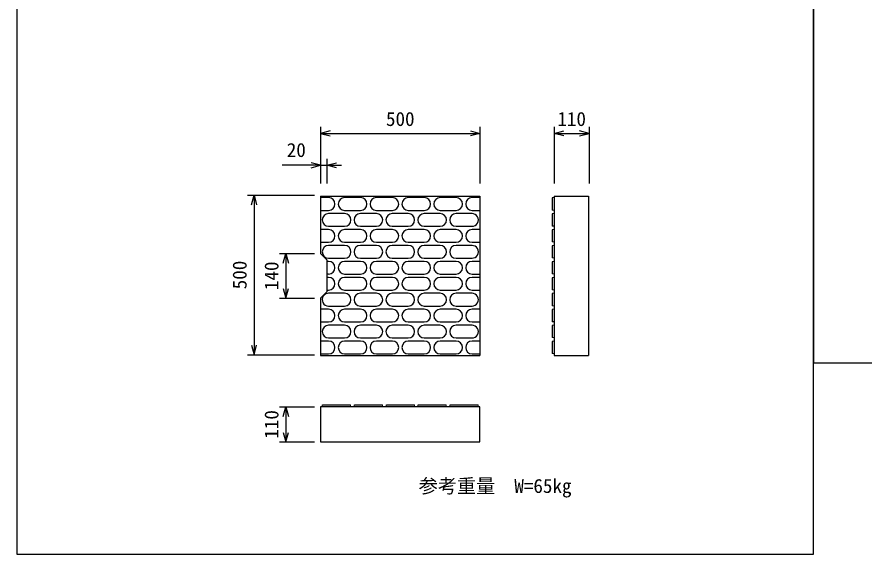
# Model space of a CAD drawing. Units: millimetres, scale not verified. Extents: x -16800 to 16800, y -5940 to 5940.
# Drawn here: x -5822 to -3164, y 78 to 1762 of the extents above; entities that cross this region are included whole.
import ezdxf
from ezdxf.enums import TextEntityAlignment as Align

# ---------------------------------------------------------------- set-up
doc = ezdxf.new("R2010")
doc.units = ezdxf.units.MM
doc.header["$LTSCALE"] = 20
for name, color, linetype, lineweight in [('0-0_DIM', 7, 'Continuous', 25), ('0-2_HATCH', 6, 'Continuous', 25), ('0-5_OUTLINE', 3, 'Continuous', 25), ('0-6_TXT', 7, 'Continuous', 25)]:
    doc.layers.add(name, color=color, linetype=linetype, lineweight=lineweight)
doc.styles.add('ＭＳ ゴシック', font='')
doc.styles.get('ＭＳ ゴシック').set_extended_font_data('MS Gothic')

msp = doc.modelspace()

# ---------------------------------------------------------------- linework, layer by layer
at = {"layer": '0-0_DIM'}
for p, q in [((-4868.93, 1417.22), (-4868.93, 1240.09)), ((-4368.93, 1417.22), (-4368.93, 1240.09)), ((-4136.11, 1417.22), (-4136.11, 1240.09)), ((-4026.11, 1417.22), (-4026.11, 1240.09)), ((-4868.93, 1397.22), (-4368.93, 1397.22)), ((-4136.11, 1397.22), (-4026.11, 1397.22)), ((-4848.93, 1317.22), (-4848.93, 1240.09)), ((-4868.93, 1297.22), (-4989.44, 1297.22)), ((-5097.93, 1203.19), (-4887.93, 1203.19)), ((-5077.93, 1203.19), (-5077.93, 703.19)), ((-4997.93, 1020.69), (-4887.93, 1020.69)), ((-4977.93, 1020.69), (-4977.93, 880.69)), ((-4997.93, 880.69), (-4887.93, 880.69)), ((-5097.93, 703.19), (-4887.93, 703.19)), ((-4997.93, 539.63), (-4887.93, 539.63)), ((-4977.93, 539.63), (-4977.93, 429.63)), ((-4997.93, 429.63), (-4887.93, 429.63))]:
    msp.add_line(p, q, dxfattribs=at)
for points in [[(-4838.93, 1405.26), (-4868.93, 1397.22), (-4838.93, 1389.18)], [(-4398.93, 1405.26), (-4368.93, 1397.22), (-4398.93, 1389.18)], [(-4106.11, 1389.18), (-4136.11, 1397.22), (-4106.11, 1405.26)], [(-4056.11, 1389.18), (-4026.11, 1397.22), (-4056.11, 1405.26)], [(-4898.93, 1289.18), (-4868.93, 1297.22), (-4898.93, 1305.26)], [(-4818.93, 1289.18), (-4848.93, 1297.22), (-4818.93, 1305.26)], [(-4868.93, 1297.22), (-4848.93, 1297.22), (-4803.49, 1297.22)], [(-5085.96, 1173.19), (-5077.93, 1203.19), (-5069.89, 1173.19)], [(-4985.96, 990.69), (-4977.93, 1020.69), (-4969.89, 990.69)], [(-4985.96, 910.69), (-4977.93, 880.69), (-4969.89, 910.69)], [(-5085.96, 733.19), (-5077.93, 703.19), (-5069.89, 733.19)], [(-4985.96, 509.63), (-4977.93, 539.63), (-4969.89, 509.63)], [(-4985.96, 459.63), (-4977.93, 429.63), (-4969.89, 459.63)]]:
    msp.add_lwpolyline(points, dxfattribs=at)
at = {"layer": '0-2_HATCH'}
for p, q in [((-4843.93, 1195.69), (-4868.93, 1195.69)), ((-4743.74, 1195.69), (-4793.74, 1195.69)), ((-4643.74, 1195.69), (-4693.74, 1195.69)), ((-4543.74, 1195.69), (-4593.74, 1195.69)), ((-4443.74, 1195.69), (-4493.74, 1195.69)), ((-4368.93, 1195.69), (-4393.74, 1195.69)), ((-4136.11, 1195.69), (-4142.61, 1194.69)), ((-4142.61, 1194.69), (-4142.61, 1156.69)), ((-4868.93, 1155.69), (-4843.93, 1155.69)), ((-4793.93, 1145.69), (-4843.93, 1145.69)), ((-4793.74, 1155.69), (-4743.74, 1155.69)), ((-4693.93, 1145.69), (-4743.93, 1145.69)), ((-4693.74, 1155.69), (-4643.74, 1155.69)), ((-4593.93, 1145.69), (-4643.93, 1145.69)), ((-4593.74, 1155.69), (-4543.74, 1155.69)), ((-4493.93, 1145.69), (-4543.93, 1145.69)), ((-4493.74, 1155.69), (-4443.74, 1155.69)), ((-4393.93, 1145.69), (-4443.93, 1145.69)), ((-4393.74, 1155.69), (-4368.93, 1155.69)), ((-4136.11, 1155.69), (-4142.61, 1156.69)), ((-4136.11, 1145.69), (-4142.61, 1144.69)), ((-4142.61, 1144.69), (-4142.61, 1106.69)), ((-4843.93, 1095.69), (-4868.93, 1095.69)), ((-4843.93, 1105.69), (-4793.93, 1105.69)), ((-4743.74, 1095.69), (-4793.74, 1095.69)), ((-4743.93, 1105.69), (-4693.93, 1105.69)), ((-4643.74, 1095.69), (-4693.74, 1095.69)), ((-4643.93, 1105.69), (-4593.93, 1105.69)), ((-4543.74, 1095.69), (-4593.74, 1095.69)), ((-4543.93, 1105.69), (-4493.93, 1105.69)), ((-4443.74, 1095.69), (-4493.74, 1095.69)), ((-4443.93, 1105.69), (-4393.93, 1105.69)), ((-4368.93, 1095.69), (-4393.74, 1095.69)), ((-4136.11, 1105.69), (-4142.61, 1106.69)), ((-4136.11, 1095.69), (-4142.61, 1094.69)), ((-4142.61, 1094.69), (-4142.61, 1056.69)), ((-4868.93, 1055.69), (-4843.93, 1055.69)), ((-4793.93, 1045.69), (-4843.93, 1045.69)), ((-4793.74, 1055.69), (-4743.74, 1055.69)), ((-4693.93, 1045.69), (-4743.93, 1045.69)), ((-4693.74, 1055.69), (-4643.74, 1055.69)), ((-4593.93, 1045.69), (-4643.93, 1045.69)), ((-4593.74, 1055.69), (-4543.74, 1055.69)), ((-4493.93, 1045.69), (-4543.93, 1045.69)), ((-4493.74, 1055.69), (-4443.74, 1055.69)), ((-4393.93, 1045.69), (-4443.93, 1045.69)), ((-4393.74, 1055.69), (-4368.93, 1055.69)), ((-4136.11, 1055.69), (-4142.61, 1056.69)), ((-4136.11, 1045.69), (-4142.61, 1044.69)), ((-4142.61, 1044.69), (-4142.61, 1006.69)), ((-4843.93, 995.69), (-4848.93, 995.69)), ((-4843.93, 1005.69), (-4793.93, 1005.69)), ((-4743.74, 995.69), (-4793.74, 995.69)), ((-4743.93, 1005.69), (-4693.93, 1005.69)), ((-4643.74, 995.69), (-4693.74, 995.69)), ((-4643.93, 1005.69), (-4593.93, 1005.69)), ((-4543.74, 995.69), (-4593.74, 995.69)), ((-4543.93, 1005.69), (-4493.93, 1005.69)), ((-4443.74, 995.69), (-4493.74, 995.69)), ((-4443.93, 1005.69), (-4393.93, 1005.69)), ((-4368.93, 995.69), (-4393.74, 995.69)), ((-4136.11, 1005.69), (-4142.61, 1006.69)), ((-4136.11, 995.69), (-4142.61, 994.69)), ((-4142.61, 994.69), (-4142.61, 956.69)), ((-4843.93, 955.69), (-4848.93, 955.69)), ((-4843.93, 945.69), (-4848.93, 945.69)), ((-4793.74, 955.69), (-4743.74, 955.69)), ((-4743.74, 945.69), (-4793.74, 945.69)), ((-4693.74, 955.69), (-4643.74, 955.69)), ((-4643.74, 945.69), (-4693.74, 945.69)), ((-4593.74, 955.69), (-4543.74, 955.69)), ((-4543.74, 945.69), (-4593.74, 945.69)), ((-4493.74, 955.69), (-4443.74, 955.69)), ((-4443.74, 945.69), (-4493.74, 945.69)), ((-4393.74, 955.69), (-4368.93, 955.69)), ((-4368.93, 945.69), (-4393.74, 945.69)), ((-4136.11, 955.69), (-4142.61, 956.69)), ((-4136.11, 945.69), (-4142.61, 944.69)), ((-4142.61, 944.69), (-4142.61, 906.69)), ((-4848.93, 905.69), (-4843.93, 905.69)), ((-4793.74, 905.69), (-4743.74, 905.69)), ((-4693.74, 905.69), (-4643.74, 905.69)), ((-4593.74, 905.69), (-4543.74, 905.69)), ((-4493.74, 905.69), (-4443.74, 905.69)), ((-4393.74, 905.69), (-4368.93, 905.69)), ((-4136.11, 905.69), (-4142.61, 906.69)), ((-4793.93, 895.69), (-4843.93, 895.69)), ((-4693.93, 895.69), (-4743.93, 895.69)), ((-4593.93, 895.69), (-4643.93, 895.69)), ((-4493.93, 895.69), (-4543.93, 895.69)), ((-4393.93, 895.69), (-4443.93, 895.69)), ((-4136.11, 895.69), (-4142.61, 894.69)), ((-4142.61, 894.69), (-4142.61, 856.69)), ((-4843.93, 855.69), (-4793.93, 855.69)), ((-4743.93, 855.69), (-4693.93, 855.69)), ((-4643.93, 855.69), (-4593.93, 855.69)), ((-4543.93, 855.69), (-4493.93, 855.69)), ((-4443.93, 855.69), (-4393.93, 855.69)), ((-4136.11, 855.69), (-4142.61, 856.69)), ((-4843.93, 845.69), (-4868.93, 845.69)), ((-4743.74, 845.69), (-4793.74, 845.69)), ((-4643.74, 845.69), (-4693.74, 845.69)), ((-4543.74, 845.69), (-4593.74, 845.69)), ((-4443.74, 845.69), (-4493.74, 845.69)), ((-4368.93, 845.69), (-4393.74, 845.69)), ((-4136.11, 845.69), (-4142.61, 844.69)), ((-4142.61, 844.69), (-4142.61, 806.69)), ((-4868.93, 805.69), (-4843.93, 805.69)), ((-4793.74, 805.69), (-4743.74, 805.69)), ((-4693.74, 805.69), (-4643.74, 805.69)), ((-4593.74, 805.69), (-4543.74, 805.69)), ((-4493.74, 805.69), (-4443.74, 805.69)), ((-4393.74, 805.69), (-4368.93, 805.69)), ((-4136.11, 805.69), (-4142.61, 806.69)), ((-4793.93, 795.69), (-4843.93, 795.69)), ((-4693.93, 795.69), (-4743.93, 795.69)), ((-4593.93, 795.69), (-4643.93, 795.69)), ((-4493.93, 795.69), (-4543.93, 795.69)), ((-4393.93, 795.69), (-4443.93, 795.69)), ((-4136.11, 795.69), (-4142.61, 794.69)), ((-4142.61, 794.69), (-4142.61, 756.69)), ((-4843.93, 745.69), (-4868.93, 745.69)), ((-4843.93, 755.69), (-4793.93, 755.69)), ((-4743.74, 745.69), (-4793.74, 745.69)), ((-4743.93, 755.69), (-4693.93, 755.69)), ((-4643.74, 745.69), (-4693.74, 745.69)), ((-4643.93, 755.69), (-4593.93, 755.69)), ((-4543.74, 745.69), (-4593.74, 745.69)), ((-4543.93, 755.69), (-4493.93, 755.69)), ((-4443.74, 745.69), (-4493.74, 745.69)), ((-4443.93, 755.69), (-4393.93, 755.69)), ((-4368.93, 745.69), (-4393.74, 745.69)), ((-4136.11, 755.69), (-4142.61, 756.69)), ((-4136.11, 745.69), (-4142.61, 744.69)), ((-4142.61, 744.69), (-4142.61, 706.69)), ((-4868.93, 705.69), (-4843.93, 705.69)), ((-4793.74, 705.69), (-4743.74, 705.69)), ((-4693.74, 705.69), (-4643.74, 705.69)), ((-4593.74, 705.69), (-4543.74, 705.69)), ((-4493.74, 705.69), (-4443.74, 705.69)), ((-4393.74, 705.69), (-4368.93, 705.69)), ((-4136.11, 705.69), (-4142.61, 706.69)), ((-4863.93, 539.63), (-4862.93, 546.13)), ((-4862.92, 546.13), (-4774.93, 546.13)), ((-4773.93, 539.63), (-4774.93, 546.13)), ((-4763.74, 539.63), (-4762.74, 546.13)), ((-4762.74, 546.13), (-4674.74, 546.13)), ((-4673.74, 539.63), (-4674.74, 546.13)), ((-4663.74, 539.63), (-4662.74, 546.13)), ((-4662.74, 546.13), (-4574.74, 546.13)), ((-4573.74, 539.63), (-4574.74, 546.13)), ((-4564.11, 539.63), (-4563.11, 546.13)), ((-4563.11, 546.13), (-4475.11, 546.13)), ((-4474.11, 539.63), (-4475.11, 546.13)), ((-4463.93, 539.63), (-4462.93, 546.13)), ((-4462.93, 546.13), (-4374.93, 546.13)), ((-4373.93, 539.63), (-4374.93, 546.13))]:
    msp.add_line(p, q, dxfattribs=at)
for centre, start, end in [((-4843.93, 1175.69), 270, 90), ((-4793.74, 1175.69), 90, 270), ((-4743.74, 1175.69), 270, 90), ((-4693.74, 1175.69), 90, 270), ((-4643.74, 1175.69), 270, 90), ((-4593.74, 1175.69), 90, 270), ((-4543.74, 1175.69), 270, 90), ((-4493.74, 1175.69), 90, 270), ((-4443.74, 1175.69), 270, 90), ((-4393.74, 1175.69), 90, 270), ((-4843.93, 1125.69), 90, 270), ((-4793.93, 1125.69), 270, 90), ((-4743.93, 1125.69), 90, 270), ((-4693.93, 1125.69), 270, 90), ((-4643.93, 1125.69), 90, 270), ((-4593.93, 1125.69), 270, 90), ((-4543.93, 1125.69), 90, 270), ((-4493.93, 1125.69), 270, 90), ((-4443.93, 1125.69), 90, 270), ((-4393.93, 1125.69), 270, 90.00105), ((-4843.93, 1075.69), 270, 90), ((-4793.74, 1075.69), 90, 270), ((-4743.74, 1075.69), 270, 90), ((-4693.74, 1075.69), 90, 270), ((-4643.74, 1075.69), 270, 90), ((-4593.74, 1075.69), 90, 270), ((-4543.74, 1075.69), 270, 90), ((-4493.74, 1075.69), 90, 270), ((-4443.74, 1075.69), 270, 90), ((-4393.74, 1075.69), 90, 270), ((-4843.93, 1025.69), 90, 270), ((-4793.93, 1025.69), 270, 90), ((-4743.93, 1025.69), 90, 270), ((-4693.93, 1025.69), 270, 90), ((-4643.93, 1025.69), 90, 270), ((-4593.93, 1025.69), 270, 90), ((-4543.93, 1025.69), 90, 270), ((-4493.93, 1025.69), 270, 90), ((-4443.93, 1025.69), 90, 270), ((-4393.93, 1025.69), 270, 90.00105), ((-4843.93, 975.69), 270, 90), ((-4793.74, 975.69), 90, 270), ((-4743.74, 975.69), 270, 90), ((-4693.74, 975.69), 90, 270), ((-4643.74, 975.69), 270, 90), ((-4593.74, 975.69), 90, 270), ((-4543.74, 975.69), 270, 90), ((-4493.74, 975.69), 90, 270), ((-4443.74, 975.69), 270, 90), ((-4393.74, 975.69), 90, 270), ((-4843.93, 925.69), 270, 90), ((-4793.74, 925.69), 90, 270), ((-4743.74, 925.69), 270, 90), ((-4693.74, 925.69), 90, 270), ((-4643.74, 925.69), 270, 90), ((-4593.74, 925.69), 90, 270), ((-4543.74, 925.69), 270, 90), ((-4493.74, 925.69), 90, 270), ((-4443.74, 925.69), 270, 90), ((-4393.74, 925.69), 90, 270), ((-4843.93, 875.69), 83.8206, 270), ((-4793.93, 875.69), 270, 90), ((-4743.93, 875.69), 90, 270), ((-4693.93, 875.69), 270, 90), ((-4643.93, 875.69), 90, 270), ((-4593.93, 875.69), 270, 90), ((-4543.93, 875.69), 90, 270), ((-4493.93, 875.69), 270, 90), ((-4443.93, 875.69), 90, 270), ((-4393.93, 875.69), 270, 90.00105), ((-4843.93, 825.69), 270, 90), ((-4793.74, 825.69), 90, 270), ((-4743.74, 825.69), 270, 90), ((-4693.74, 825.69), 90, 270), ((-4643.74, 825.69), 270, 90), ((-4593.74, 825.69), 90, 270), ((-4543.74, 825.69), 270, 90), ((-4493.74, 825.69), 90, 270), ((-4443.74, 825.69), 270, 90), ((-4393.74, 825.69), 90, 270), ((-4843.93, 775.69), 90, 270), ((-4793.93, 775.69), 270, 90), ((-4743.93, 775.69), 90, 270), ((-4693.93, 775.69), 270, 90), ((-4643.93, 775.69), 90, 270), ((-4593.93, 775.69), 270, 90), ((-4543.93, 775.69), 90, 270), ((-4493.93, 775.69), 270, 90), ((-4443.93, 775.69), 90, 270), ((-4393.93, 775.69), 270, 90.00105), ((-4843.93, 725.69), 270, 90), ((-4793.74, 725.69), 90, 270), ((-4743.74, 725.69), 270, 90), ((-4693.74, 725.69), 90, 270), ((-4643.74, 725.69), 270, 90), ((-4593.74, 725.69), 90, 270), ((-4543.74, 725.69), 270, 90), ((-4493.74, 725.69), 90, 270), ((-4443.74, 725.69), 270, 90), ((-4393.74, 725.69), 90, 270)]:
    msp.add_arc(centre, 20, start, end, dxfattribs=at)
at = {"layer": '0-5_OUTLINE'}
for p, q in [((-4868.93, 1200.69), (-4368.93, 1200.69)), ((-4368.93, 1200.69), (-4368.93, 700.69)), ((-4136.11, 1200.69), (-4028.11, 1200.69)), ((-4136.11, 1200.69), (-4136.11, 700.69)), ((-4028.11, 1200.69), (-4028.11, 700.69)), ((-4848.93, 1000.69), (-4848.93, 900.69)), ((-4848.93, 900.69), (-4868.93, 880.69)), ((-4868.93, 880.69), (-4868.93, 700.69)), ((-4868.93, 700.69), (-4368.93, 700.69)), ((-4136.11, 700.69), (-4028.11, 700.69))]:
    msp.add_line(p, q, dxfattribs=at)
msp.add_lwpolyline([(-4868.93, 1200.69), (-4868.93, 1020.69), (-4848.93, 1000.69)], dxfattribs=at)
msp.add_lwpolyline([(-4868.93, 429.63), (-4368.93, 429.63), (-4368.93, 539.63), (-4868.93, 539.63)], close=True, dxfattribs=at)
at = {"layer": '0-6_TXT'}
for points in [[(-5821.85, 77.96), (-3321.85, 77.96), (-3321.85, 3577.96), (-5821.85, 3577.96)], [(-3321.85, 677.96), (-821.85, 677.96), (-821.85, 3577.96), (-3321.85, 3577.96)]]:
    msp.add_lwpolyline(points, close=True, dxfattribs=at)

# ---------------------------------------------------------------- texts
at = {"layer": '0-0_DIM', "style": 'ＭＳ ゴシック'}
for s, p in [('500', (-4663.93, 1407.22)), ('110', (-4126.11, 1407.22)), ('20', (-4975.19, 1309.91)), ('参考重量\u3000W=65kg', (-4561.19, 256.38))]:
    msp.add_text(s, height=43.99, dxfattribs=at).set_placement(p, align=Align.BOTTOM_LEFT)
for s, p in [('500', (-5087.93, 908.19)), ('140', (-4987.93, 905.69)), ('110', (-4987.93, 439.63))]:
    msp.add_text(s, height=43.99, rotation=90, dxfattribs=at).set_placement(p, align=Align.BOTTOM_LEFT)

doc.saveas('drawing.dxf')
